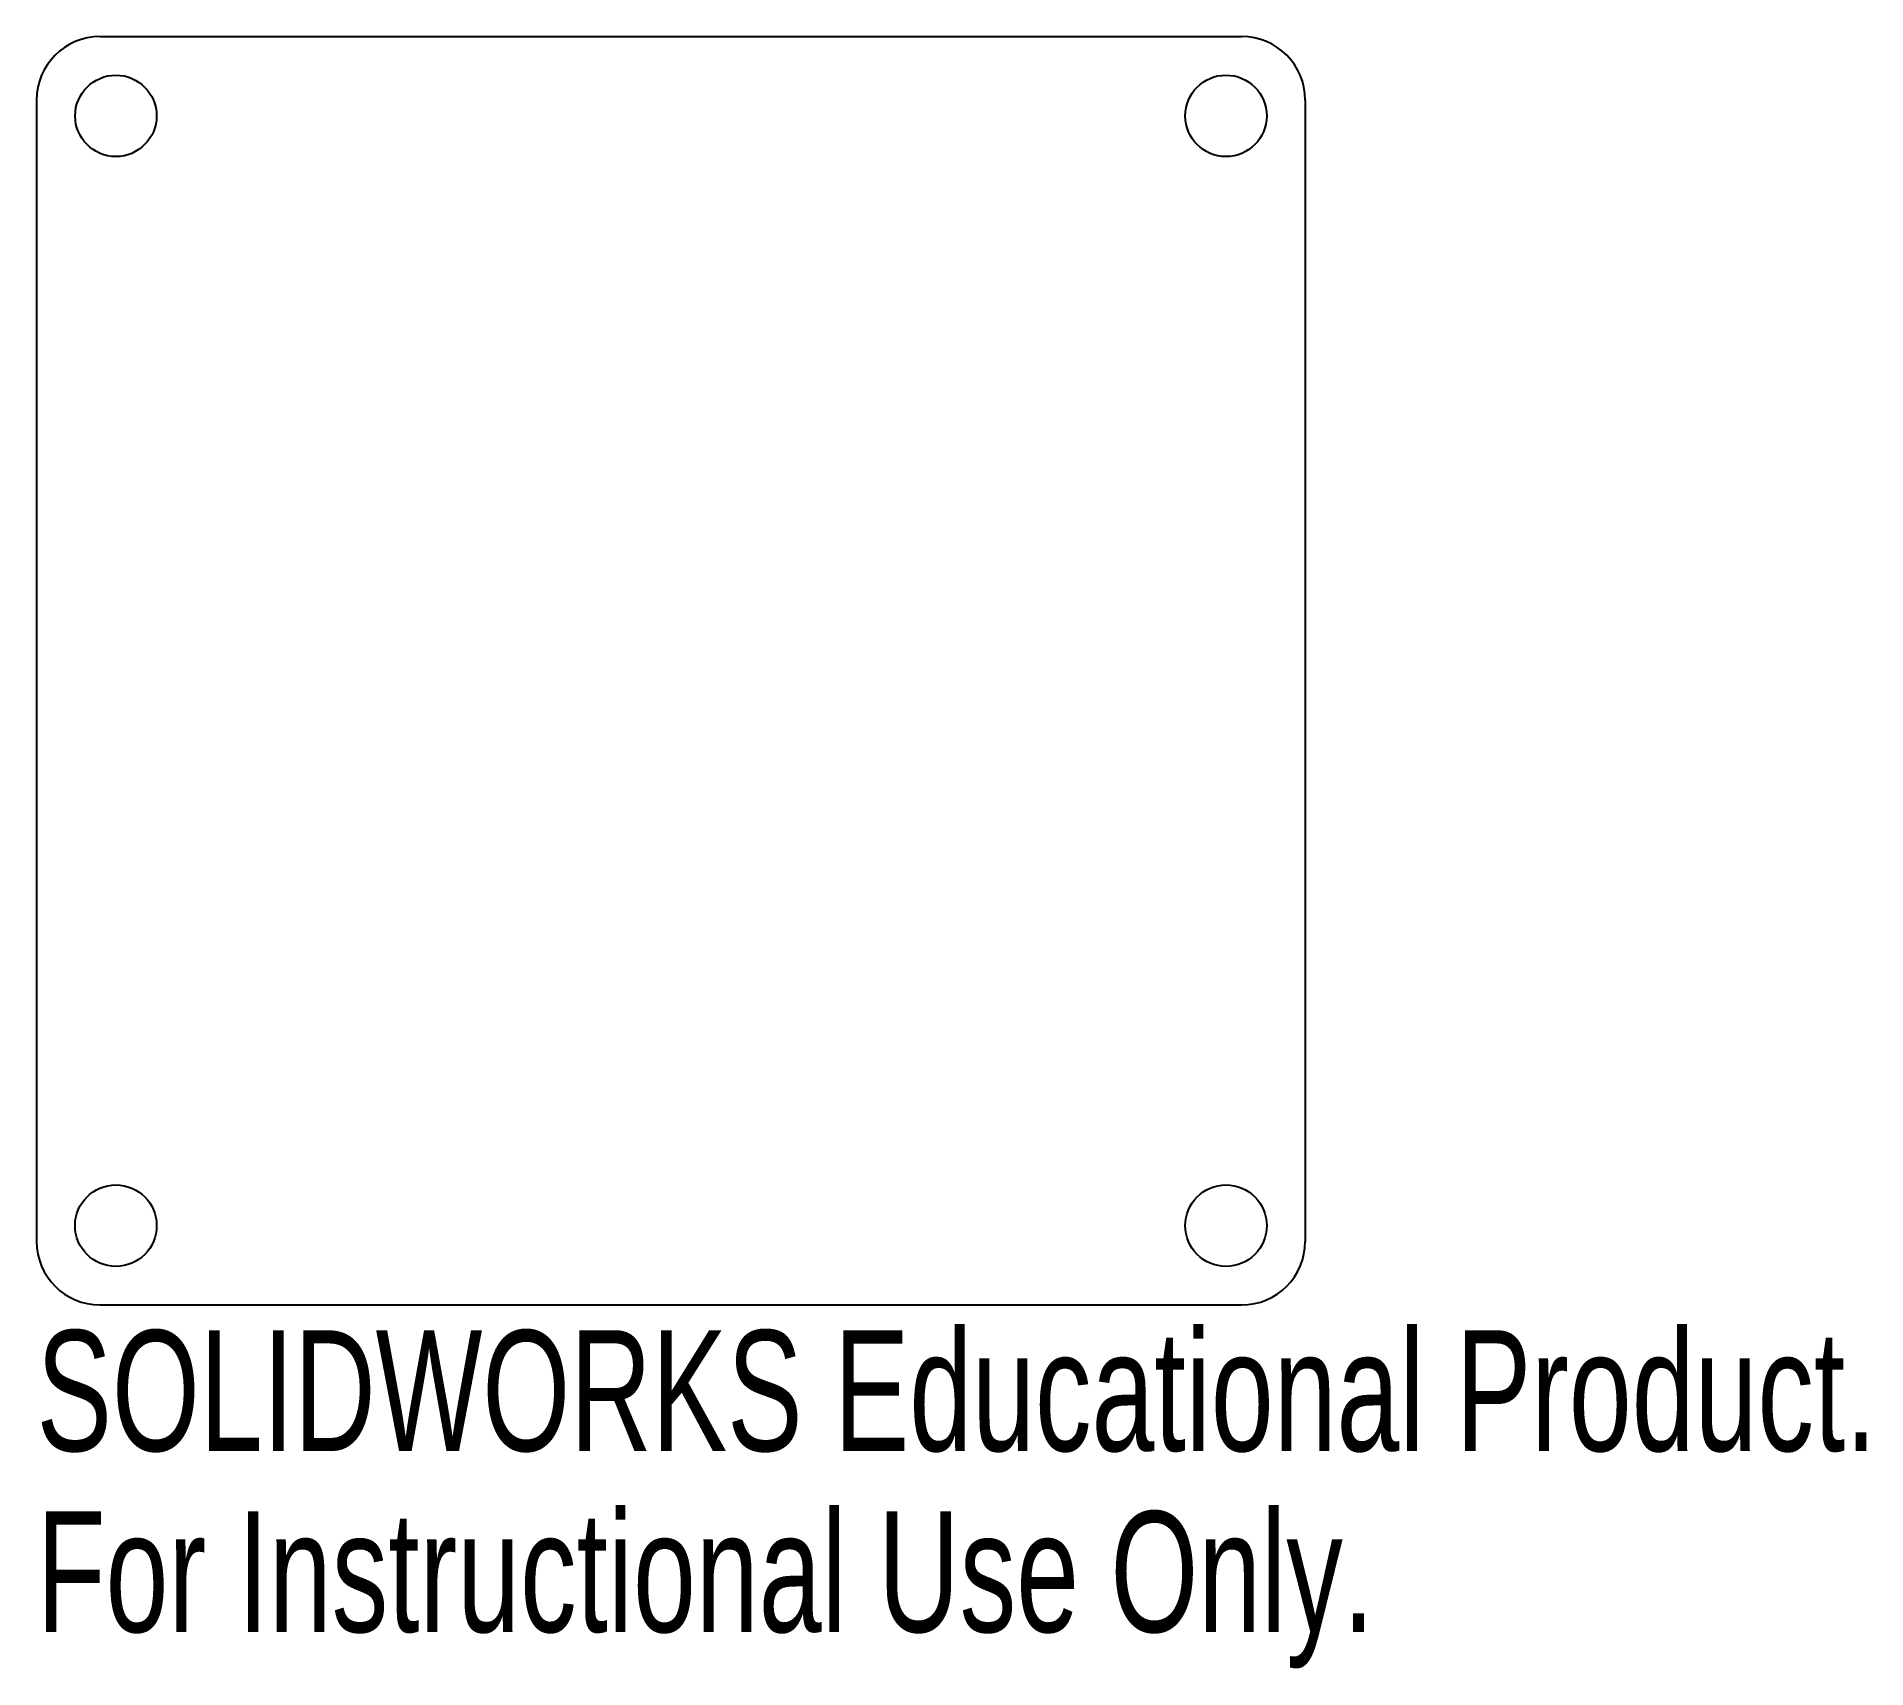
# Model space of a CAD drawing. Header units: inches. Extents: x -0.66 to 2.22, y 0.13 to 2.7.
import ezdxf

# ---------------------------------------------------------------- set-up
doc = ezdxf.new("R2010")
doc.units = ezdxf.units.IN
doc.header["$MEASUREMENT"] = 0
doc.styles.add('SLDTEXTSTYLE0', font='TXT', dxfattribs={"width": 0.7})

msp = doc.modelspace()

# ---------------------------------------------------------------- linework, layer by layer
at = {"color": 7, "linetype": 'Continuous', "lineweight": 25}
for p, q in [((-0.5644, 2.6997), (1.2356, 2.6997)), ((-0.6644, 2.5997), (-0.6644, 0.7997)), ((1.3356, 2.5997), (1.3356, 0.7997)), ((-0.5644, 0.6997), (1.2356, 0.6997))]:
    msp.add_line(p, q, dxfattribs=at)
for centre, radius in [((-0.5394, 2.5747), 0.0642), ((1.2106, 2.5747), 0.0642), ((-0.5394, 0.8247), 0.0643), ((1.2106, 0.8247), 0.0643)]:
    msp.add_circle(centre, radius, dxfattribs=at)
for centre, start, end in [((-0.5644, 2.5997), 90, 180), ((1.2356, 2.5997), 0, 90), ((-0.5644, 0.7997), 180, 270), ((1.2356, 0.7997), 270, 0)]:
    msp.add_arc(centre, 0.1, start, end, dxfattribs=at)

# ---------------------------------------------------------------- texts
at = {"color": 7, "linetype": 'Continuous', "char_height": 0.1903, "attachment_point": 1, "style": 'SLDTEXTSTYLE0'}
for s, insert in [('SOLIDWORKS Educational Product.', (-0.6644, 0.6596)), ('For Instructional Use Only.', (-0.6644, 0.3741))]:
    msp.add_mtext(s, dxfattribs=dict(at, insert=insert))

doc.saveas('drawing.dxf')
